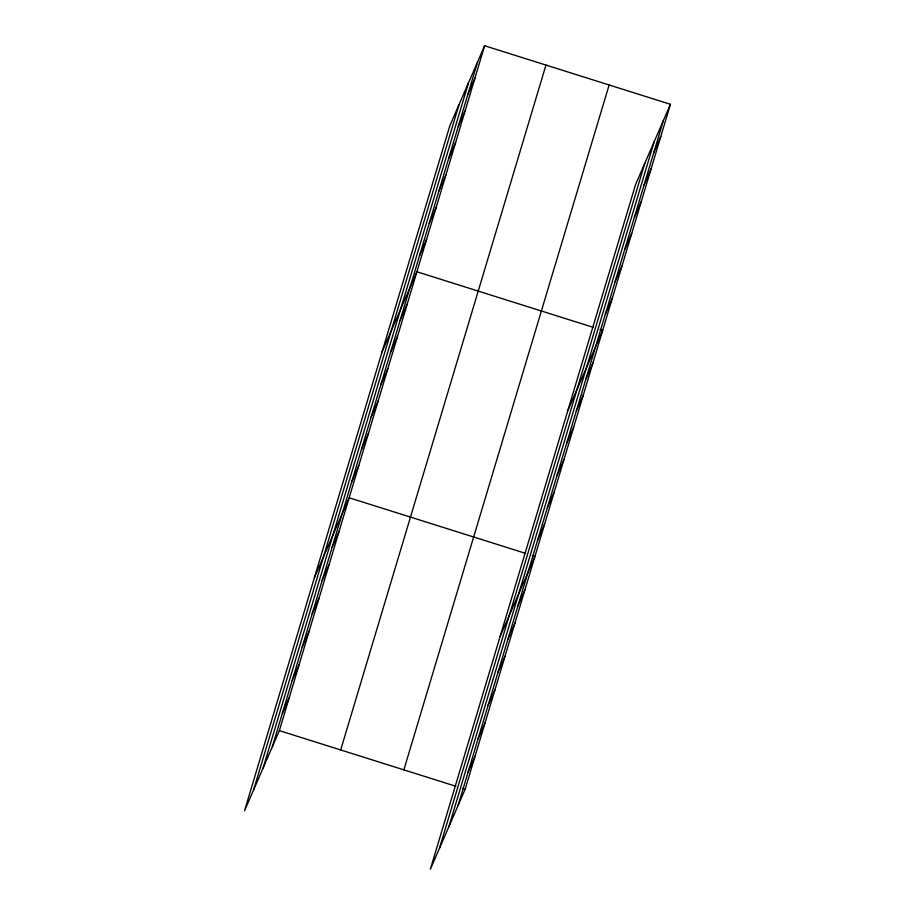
<?xml version="1.0" encoding="UTF-8"?>
<svg xmlns="http://www.w3.org/2000/svg" width="915" height="915" viewBox="0 0 915 915"><rect width="100%" height="100%" fill="white"/><g stroke="black" fill="none" stroke-linecap="round" stroke-linejoin="round"><path stroke-width="1.37" d="M253.707 789.634L458.987 104.745M263.154 767.925L468.423 83.048M272.304 746.857L477.584 61.98M484.641 45.75L449.825 125.812L244.557 810.701L279.361 730.627L484.641 45.75L670.443 104.299L465.175 789.188L430.359 869.25L635.639 184.373L670.443 104.299M340.689 749.957L545.958 65.068M403.858 769.858L609.127 84.981M439.52 848.182L644.789 163.305M448.956 826.485L654.225 141.596M458.118 805.417L663.386 120.528M467.908 94.268L474.965 78.038M458.221 126.556L465.278 110.326M448.544 158.844L455.601 142.614M438.868 191.132L445.925 174.902M429.192 223.42L436.249 207.19M419.516 255.708L426.573 239.478M382.081 351.829L416.897 271.766L593.377 327.376M400.164 320.284L407.221 304.043M390.488 352.561L397.545 336.331M380.812 384.849L387.869 368.619M371.135 417.137L378.192 400.907M361.459 449.425L368.516 433.195M351.783 481.713L358.84 465.483M314.348 577.834L349.153 497.771L525.633 553.381M332.134 547.273L339.191 531.043M322.16 580.533L329.217 564.303M312.187 613.805L319.244 597.564M302.225 647.065L309.281 630.835M292.251 680.337L299.308 664.096M282.278 713.597L289.334 697.367M653.71 152.816L660.767 136.587M644.034 185.105L651.091 168.875M634.358 217.393L641.415 201.163M624.682 249.681L631.739 233.451M615.006 281.969L622.063 265.739M605.33 314.257L612.387 298.027M567.895 410.378L602.711 330.315L600.046 329.469M585.977 378.833L593.034 362.603M576.301 411.121L583.358 394.891M566.614 443.409L573.682 427.179M556.938 475.697L563.995 459.467M547.262 507.985L554.318 491.755M537.585 540.273L544.642 524.032M500.15 636.394L534.966 556.32L532.301 555.485M517.936 605.822L524.993 589.592M507.974 639.082L515.031 622.852M498 672.353L505.057 656.124M488.027 705.614L495.084 689.384M478.065 738.885L485.122 722.656M468.091 772.146L475.148 755.916M279.361 730.627L455.842 786.248M462.51 788.341L465.175 789.188"/></g></svg>
